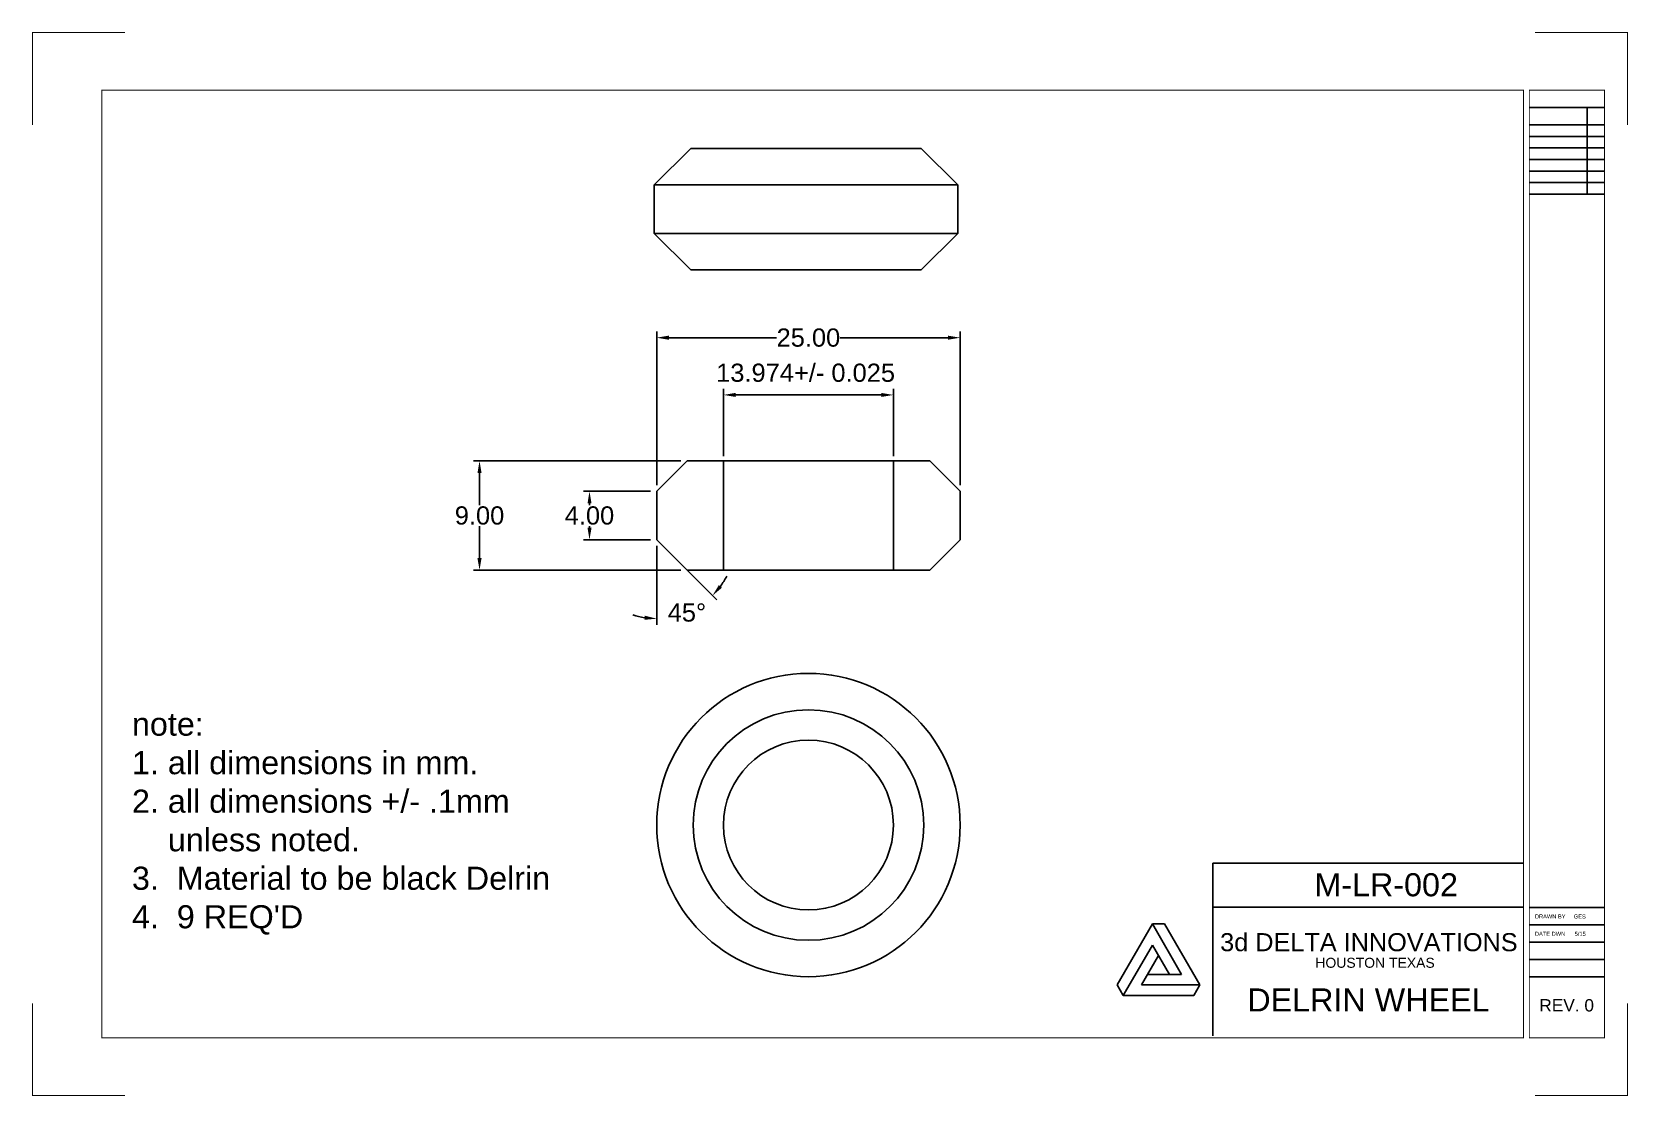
# Model space of a CAD drawing. Header units: inches. Extents: x 268 to 399, y -47 to 41.
import ezdxf

# ---------------------------------------------------------------- set-up
doc = ezdxf.new("R2010")
doc.units = ezdxf.units.IN
doc.header["$MEASUREMENT"] = 0
doc.layers.add('Title Block', color=7, linetype='Continuous')
doc.styles.get("Standard").update_dxf_attribs({"font": 'arial.ttf'})
doc.dimstyles.get("Standard").update_dxf_attribs({"dimtxt": 1.5, "dimasz": 1, "dimexe": 0.5, "dimexo": 0.5, "dimgap": 0.09, "dimtad": 0, "dimtih": 1, "dimtoh": 1, "dimzin": 0, "dimdsep": 46, "dimtxsty": 'Standard', "dimcen": 0.09, "dimadec": 0, "dimazin": 0, "dimtfac": 1, "dimtofl": 0, "dimtmove": 0, "dimatfit": 3, "dimfxl": 0, "dimtolj": 1, "dimtzin": 0, "dimarcsym": 0})

# ---------------------------------------------------------------- blocks, each defined once
blk = doc.blocks.new('*D11')
at = {"color": 0, "lineweight": -2}
for p, q in [((319.28, 3.71), (319.28, 16.37)), ((320.28, 15.87), (329.15, 15.87)), ((343.28, 15.87), (334.41, 15.87)), ((344.28, 3.71), (344.28, 16.37))]:
    blk.add_line(p, q, dxfattribs=at)
at = {"color": 0}
for points in [[(320.28, 16.04), (320.28, 15.7), (319.28, 15.87)], [(343.28, 16.04), (343.28, 15.7), (344.28, 15.87)]]:
    blk.add_solid(points, dxfattribs=at)
at = {"layer": 'Defpoints', "color": 0}
for p in [(344.28, 15.87), (319.28, 3.21), (344.28, 3.21)]:
    blk.add_point(p, dxfattribs=at)
at = {"color": 0, "insert": (331.78, 15.87), "char_height": 1.5, "attachment_point": 5}
blk.add_mtext('\\A1;25.00', dxfattribs=at)
blk = doc.blocks.new('*D13')
at = {"color": 0, "lineweight": -2}
for p, q in [((318.78, 3.21), (313.24, 3.21)), ((313.74, 2.21), (313.74, 2.07)), ((313.74, 0.21), (313.74, 0.35)), ((318.78, -0.79), (313.24, -0.79))]:
    blk.add_line(p, q, dxfattribs=at)
at = {"color": 0}
for points in [[(313.58, 2.21), (313.91, 2.21), (313.74, 3.21)], [(313.58, 0.21), (313.91, 0.21), (313.74, -0.79)]]:
    blk.add_solid(points, dxfattribs=at)
at = {"layer": 'Defpoints', "color": 0}
for p in [(319.28, 3.21), (313.74, -0.79), (319.28, -0.79)]:
    blk.add_point(p, dxfattribs=at)
at = {"color": 0, "insert": (313.74, 1.21), "char_height": 1.5, "attachment_point": 5}
blk.add_mtext('\\A1;4.00', dxfattribs=at)
blk = doc.blocks.new('*D10')
at = {"color": 0, "lineweight": -2}
for p, q in [((319.28, -1.29), (319.28, -7.79)), ((321.64, -3.14), (324.23, -5.74))]:
    blk.add_line(p, q, dxfattribs=at)
for start, end in [(323.8262, 332.6523), (252.3477, 261.1738)]:
    blk.add_arc((319.28, -0.79), 6.5, start, end, dxfattribs=at)
at = {"color": 0}
for points in [[(324.66, -4.73), (324.4, -4.52), (323.88, -5.38)], [(318.3, -7.04), (318.27, -7.38), (319.28, -7.29)]]:
    blk.add_solid(points, dxfattribs=at)
at = {"layer": 'Defpoints', "color": 0}
for p in [(319.28, 3.21), (319.28, -0.79), (319.28, -0.79), (321.28, -2.79), (320.97, -7.07)]:
    blk.add_point(p, dxfattribs=at)
at = {"color": 0, "insert": (321.77, -6.79), "char_height": 1.5, "attachment_point": 5}
blk.add_mtext('\\A1;45°', dxfattribs=at)
blk = doc.blocks.new('*D14')
at = {"color": 0, "lineweight": -2}
for p, q in [((321.28, 5.71), (304.18, 5.71)), ((304.68, 4.71), (304.68, 2.07)), ((304.68, -2.29), (304.68, 0.35)), ((321.28, -3.29), (304.18, -3.29))]:
    blk.add_line(p, q, dxfattribs=at)
at = {"color": 0}
for points in [[(304.51, 4.71), (304.85, 4.71), (304.68, 5.71)], [(304.51, -2.29), (304.85, -2.29), (304.68, -3.29)]]:
    blk.add_solid(points, dxfattribs=at)
at = {"layer": 'Defpoints', "color": 0}
for p in [(321.78, 5.71), (304.68, -3.29), (321.78, -3.29)]:
    blk.add_point(p, dxfattribs=at)
at = {"color": 0, "insert": (304.68, 1.21), "char_height": 1.5, "attachment_point": 5}
blk.add_mtext('\\A1;9.00', dxfattribs=at)

msp = doc.modelspace()

# ---------------------------------------------------------------- linework, layer by layer
for p, q in [((319.079, 28.458), (322.079, 31.458)), ((341.079, 31.458), (322.079, 31.458)), ((344.079, 28.458), (341.079, 31.458)), ((319.079, 28.458), (319.079, 24.458)), ((319.079, 28.458), (344.079, 28.458)), ((344.079, 28.458), (344.079, 24.458)), ((344.079, 28.458), (344.079, 24.458)), ((319.079, 24.458), (322.079, 21.458)), ((319.079, 24.458), (344.079, 24.458)), ((344.079, 24.458), (341.079, 21.458)), ((341.079, 21.458), (322.079, 21.458)), ((324.786, 6.118), (324.786, 11.652)), ((325.786, 11.152), (337.786, 11.152)), ((338.786, 6.118), (338.786, 11.652)), ((319.283, 3.21), (321.783, 5.71)), ((341.783, 5.71), (321.783, 5.71)), ((324.783, -3.29), (324.783, 5.71)), ((324.783, 5.71), (324.783, -3.29)), ((338.783, -3.29), (338.783, 5.71)), ((338.783, 5.71), (338.783, -3.29)), ((344.283, 3.21), (341.783, 5.71)), ((319.283, 3.21), (319.283, -0.79)), ((344.283, 3.21), (344.283, -0.79)), ((344.283, 3.21), (344.283, -0.79)), ((319.283, -0.79), (321.783, -3.29)), ((344.283, -0.79), (341.783, -3.29)), ((341.783, -3.29), (321.783, -3.29)), ((365.113, -41.657), (365.113, -27.426)), ((365.113, -27.426), (390.709, -27.426)), ((365.113, -31.052), (390.709, -31.052))]:
    msp.add_line(p, q)
at = {"color": 6}
for p, q in [((357.225, -37.476), (360.129, -32.446)), ((362.531, -36.607), (360.129, -32.446)), ((360.129, -32.446), (361.132, -32.446)), ((364.036, -37.476), (361.132, -32.446)), ((357.726, -38.345), (360.129, -34.184)), ((361.527, -36.607), (360.129, -34.184)), ((359.232, -37.476), (360.63, -35.053)), ((359.734, -36.607), (362.531, -36.607)), ((357.726, -38.345), (357.225, -37.476)), ((359.232, -37.476), (364.036, -37.476)), ((363.534, -38.345), (364.036, -37.476)), ((357.726, -38.345), (363.534, -38.345))]:
    msp.add_line(p, q, dxfattribs=at)
for radius in [12.5, 9.5, 7]:
    msp.add_circle((331.783, -24.296), radius)
for points in [[(325.786, 11.319), (325.786, 10.986), (324.786, 11.152)], [(337.786, 11.319), (337.786, 10.986), (338.786, 11.152)]]:
    msp.add_solid(points)
at = {"layer": 'Title Block'}
for p, q in [((391.185, 34.842), (397.377, 34.842)), ((395.948, 27.698), (395.948, 34.842)), ((391.185, 33.413), (397.377, 33.413)), ((391.185, 32.461), (397.377, 32.461)), ((391.185, 31.508), (397.377, 31.508)), ((391.185, 30.556), (397.377, 30.556)), ((391.185, 29.603), (397.377, 29.603)), ((391.185, 28.651), (397.377, 28.651)), ((391.185, 27.698), (397.377, 27.698)), ((391.185, -31.093), (397.377, -31.093)), ((391.185, -32.521), (397.377, -32.521)), ((391.185, -33.95), (397.377, -33.95)), ((391.185, -35.379), (397.377, -35.379)), ((391.185, -36.808), (397.377, -36.808))]:
    msp.add_line(p, q, dxfattribs=at)
at = {"layer": 'Title Block', "const_width": 0.0762}
for points in [[(267.837, 33.413), (267.837, 41.033), (275.457, 41.033)], [(391.662, 41.033), (399.282, 41.033), (399.282, 33.413)], [(267.837, -38.977), (267.837, -46.597), (275.457, -46.597)], [(391.662, -46.597), (399.282, -46.597), (399.282, -38.977)]]:
    msp.add_lwpolyline(points, dxfattribs=at)
for points in [[(273.552, -41.834), (390.709, -41.834), (390.709, 36.271), (273.552, 36.271)], [(391.185, -41.834), (397.377, -41.834), (397.377, 36.271), (391.185, 36.271)]]:
    msp.add_lwpolyline(points, close=True, dxfattribs=at)

# ---------------------------------------------------------------- texts
at = {"insert": (329.801, 12.972), "char_height": 1.5, "attachment_point": 5}
msp.add_mtext('\\A1;      13.974+/- 0.025 ', dxfattribs=at)
at = {"attachment_point": 1}
for s, insert, char_height, width in [("note: \\P1. all dimensions in mm.\\P2. all dimensions +/- .1mm \\P    unless noted.\\P3.  Material to be black Delrin\\P4.  9 REQ'D ", (276.041, -15.026), 1.905, 35.05639), ('M-LR-002', (373.471, -28.266), 1.905, 32.74624), ('DRAWN BY', (391.641, -31.662), 0.3355, 5.76752), ('GES', (394.846, -31.662), 0.3355, 5.76752), ('3d DELTA INNOVATIONS', (365.707, -33.205), 1.48977, 25.60854), ('DATE DWN      5/15', (391.641, -33.091), 0.33552, 5.76752), ('HOUSTON TEXAS', (373.551, -35.238), 0.82306, 14.14799), ('DELRIN WHEEL', (367.945, -37.758), 1.905, 32.74624), ('REV. 0', (392.008, -38.644), 1.0175, 17.48972)]:
    msp.add_mtext(s, dxfattribs=dict(at, insert=insert, char_height=char_height, width=width))

# ---------------------------------------------------------------- dimensions: what is measured, and where the dimension line sits
dim = msp.add_linear_dim(base=(344.283, 15.871), p1=(319.283, 3.21), p2=(344.283, 3.21), dimstyle='Standard')
dim.commit()
dim.dimension.update_dxf_attribs({"geometry": '*D11', "text_midpoint": (331.783, 15.871)})
for base, p1, p2, picture, middle in [((304.681, -3.29), (321.783, 5.71), (321.783, -3.29), '*D14', (304.681, 1.21)), ((313.743, -0.79), (319.283, 3.21), (319.283, -0.79), '*D13', (313.743, 1.21))]:
    dim = msp.add_linear_dim(base=base, p1=p1, p2=p2, angle=90, dimstyle='Standard')
    dim.commit()
    dim.dimension.update_dxf_attribs({"geometry": picture, "text_midpoint": middle})
dim = msp.add_angular_dim_2l(base=(320.965, -7.066), line1=((319.283, -0.79), (321.283, -2.79)), line2=((319.283, -0.79), (319.283, 3.21)), dimstyle='Standard')
dim.commit()
dim.dimension.update_dxf_attribs({"geometry": '*D10', "text_midpoint": (321.77, -6.793)})

doc.saveas('drawing.dxf')
